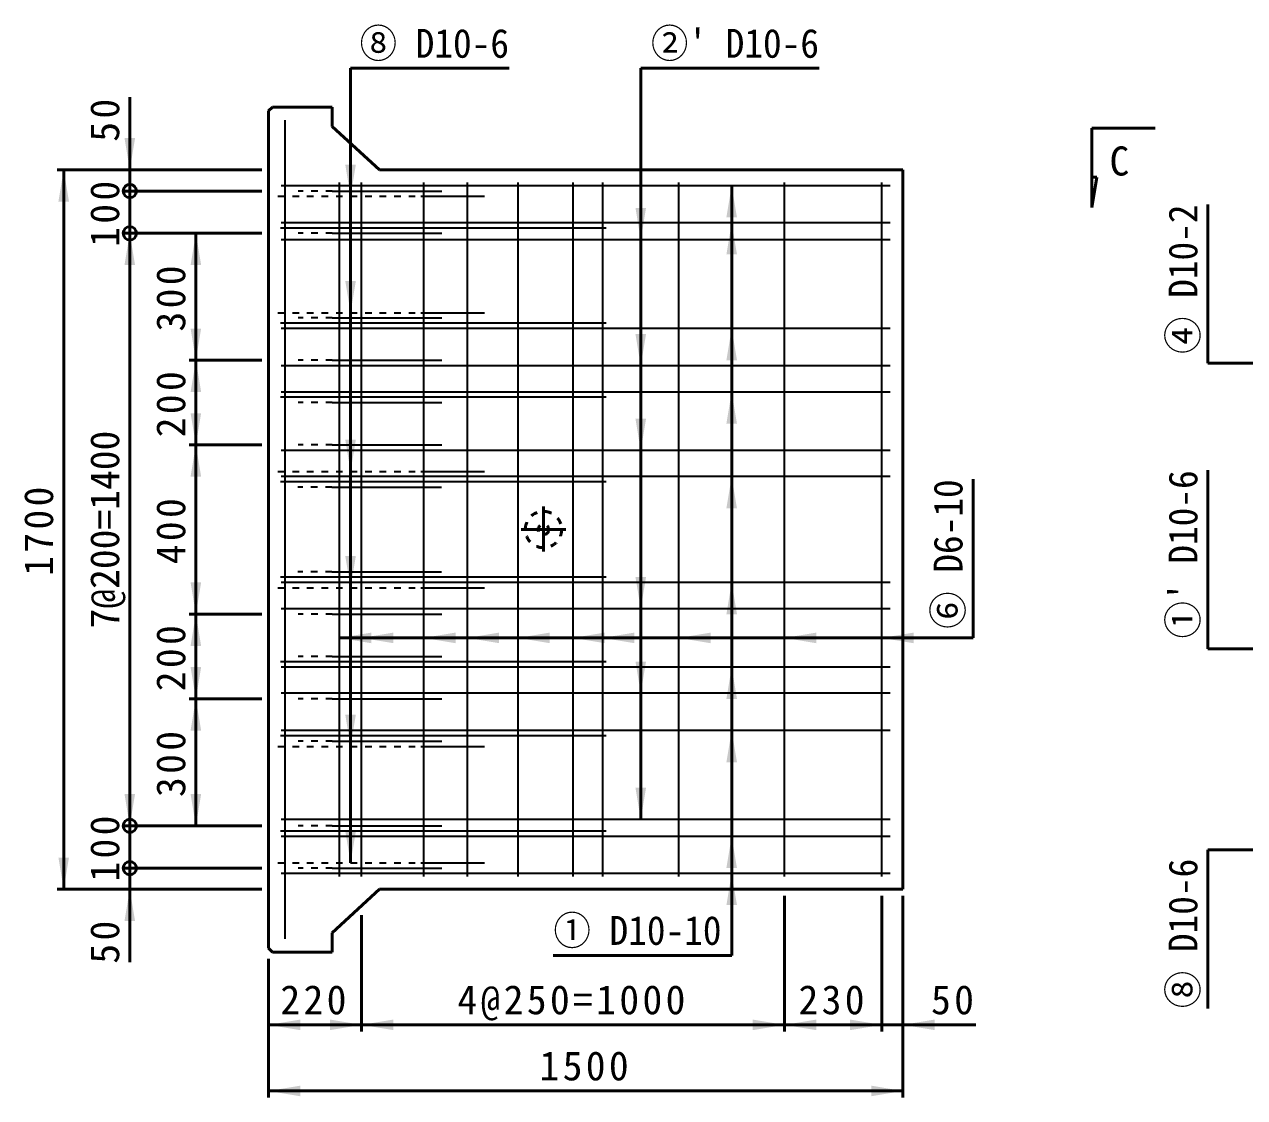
# Model space of a CAD drawing. Units: millimetres, scale not verified. Extents: x 100 to 4105, y 100 to 2870.
# Drawn here: x 2188 to 3111, y 743 to 1554 of the extents above; entities that cross this region are included whole.
import ezdxf
from ezdxf.enums import TextEntityAlignment as Align

# ---------------------------------------------------------------- set-up
doc = ezdxf.new("R2010")
doc.units = ezdxf.units.MM
doc.header["$LTSCALE"] = 5
doc.linetypes.add('USER2', pattern=[13.4, 10, -1.2, 1, -1.2])
doc.linetypes.add('USER3', pattern=[2.2, 1, -1.2])
doc.layers.add('V-nasSTD', color=7, linetype='Continuous', lineweight=50)
doc.styles.add('ＭＳ ゴシック', font='')
doc.styles.get('ＭＳ ゴシック').set_extended_font_data('MS Gothic')

msp = doc.modelspace()

# ---------------------------------------------------------------- hatches: boundary and pattern name
at = {"layer": 'V-nasSTD'}
for points in [[(2267.661, 1468.346), (2271.661, 1468.346), (2267.661, 1444.346), (2263.661, 1468.346)], [(2217.661, 1420.346), (2221.661, 1420.346), (2217.661, 1444.346), (2213.661, 1420.346)], [(2434.706, 1448.346), (2438.706, 1448.346), (2434.706, 1424.346), (2430.706, 1448.346)], [(2723.061, 1408.346), (2719.061, 1408.346), (2723.061, 1432.346), (2727.061, 1408.346)], [(2654.261, 1415.546), (2658.261, 1415.546), (2654.261, 1391.546), (2650.261, 1415.546)], [(2723.061, 1380.346), (2719.061, 1380.346), (2723.061, 1404.346), (2727.061, 1380.346)], [(2267.661, 1372.346), (2271.661, 1372.346), (2267.661, 1396.346), (2263.661, 1372.346)], [(2317.661, 1372.346), (2321.661, 1372.346), (2317.661, 1396.346), (2313.661, 1372.346)], [(2434.706, 1360.346), (2438.706, 1360.346), (2434.706, 1336.346), (2430.706, 1360.346)], [(2317.661, 1324.346), (2321.661, 1324.346), (2317.661, 1300.346), (2313.661, 1324.346)], [(2654.261, 1320.186), (2658.261, 1320.186), (2654.261, 1296.186), (2650.261, 1320.186)], [(2723.061, 1300.346), (2719.061, 1300.346), (2723.061, 1324.346), (2727.061, 1300.346)], [(2317.661, 1276.346), (2321.661, 1276.346), (2317.661, 1300.346), (2313.661, 1276.346)], [(2723.061, 1252.346), (2719.061, 1252.346), (2723.061, 1276.346), (2727.061, 1252.346)], [(2317.661, 1260.346), (2321.661, 1260.346), (2317.661, 1236.346), (2313.661, 1260.346)], [(2654.261, 1256.186), (2658.261, 1256.186), (2654.261, 1232.186), (2650.261, 1256.186)], [(2434.706, 1240.346), (2438.706, 1240.346), (2434.706, 1216.346), (2430.706, 1240.346)], [(2317.661, 1212.346), (2321.661, 1212.346), (2317.661, 1236.346), (2313.661, 1212.346)], [(2723.061, 1188.346), (2719.061, 1188.346), (2723.061, 1212.346), (2727.061, 1188.346)], [(2434.706, 1152.346), (2438.706, 1152.346), (2434.706, 1128.346), (2430.706, 1152.346)], [(2654.261, 1136.506), (2658.261, 1136.506), (2654.261, 1112.506), (2650.261, 1136.506)], [(2317.661, 1132.346), (2321.661, 1132.346), (2317.661, 1108.346), (2313.661, 1132.346)], [(2723.061, 1108.346), (2719.061, 1108.346), (2723.061, 1132.346), (2727.061, 1108.346)], [(2317.661, 1084.346), (2321.661, 1084.346), (2317.661, 1108.346), (2313.661, 1084.346)], [(2450.351, 1090.426), (2450.351, 1086.426), (2426.351, 1090.426), (2450.351, 1094.426)], [(2467.061, 1090.426), (2467.061, 1086.426), (2443.061, 1090.426), (2467.061, 1094.426)], [(2514.101, 1090.426), (2514.101, 1086.426), (2490.101, 1090.426), (2514.101, 1094.426)], [(2547.061, 1090.426), (2547.061, 1086.426), (2523.061, 1090.426), (2547.061, 1094.426)], [(2585.461, 1090.426), (2585.461, 1086.426), (2561.461, 1090.426), (2585.461, 1094.426)], [(2627.061, 1090.426), (2627.061, 1086.426), (2603.061, 1090.426), (2627.061, 1094.426)], [(2649.461, 1090.426), (2649.461, 1086.426), (2625.461, 1090.426), (2649.461, 1094.426)], [(2707.061, 1090.426), (2707.061, 1086.426), (2683.061, 1090.426), (2707.061, 1094.426)], [(2787.061, 1090.426), (2787.061, 1086.426), (2763.061, 1090.426), (2787.061, 1094.426)], [(2860.661, 1090.426), (2860.661, 1086.426), (2836.661, 1090.426), (2860.661, 1094.426)], [(2654.261, 1072.506), (2658.261, 1072.506), (2654.261, 1048.506), (2650.261, 1072.506)], [(2317.661, 1068.346), (2321.661, 1068.346), (2317.661, 1044.346), (2313.661, 1068.346)], [(2723.061, 1044.346), (2719.061, 1044.346), (2723.061, 1068.346), (2727.061, 1044.346)], [(2317.661, 1020.346), (2321.661, 1020.346), (2317.661, 1044.346), (2313.661, 1020.346)], [(2434.706, 1032.346), (2438.706, 1032.346), (2434.706, 1008.346), (2430.706, 1032.346)], [(2723.061, 996.346), (2719.061, 996.346), (2723.061, 1020.346), (2727.061, 996.346)], [(2267.661, 972.346), (2271.661, 972.346), (2267.661, 948.346), (2263.661, 972.346)], [(2317.661, 972.346), (2321.661, 972.346), (2317.661, 948.346), (2313.661, 972.346)], [(2654.261, 977.146), (2658.261, 977.146), (2654.261, 953.146), (2650.261, 977.146)], [(2434.706, 944.346), (2438.706, 944.346), (2434.706, 920.346), (2430.706, 944.346)], [(2723.061, 916.346), (2719.061, 916.346), (2723.061, 940.346), (2727.061, 916.346)], [(2217.661, 924.346), (2221.661, 924.346), (2217.661, 900.346), (2213.661, 924.346)], [(2723.061, 888.346), (2719.061, 888.346), (2723.061, 912.346), (2727.061, 888.346)], [(2267.661, 876.346), (2271.661, 876.346), (2267.661, 900.346), (2263.661, 876.346)], [(2396.661, 797.826), (2396.661, 793.826), (2372.661, 797.826), (2396.661, 801.826)], [(2419.061, 797.826), (2419.061, 793.826), (2443.061, 797.826), (2419.061, 801.826)], [(2467.061, 797.826), (2467.061, 793.826), (2443.061, 797.826), (2467.061, 801.826)], [(2739.061, 797.826), (2739.061, 793.826), (2763.061, 797.826), (2739.061, 801.826)], [(2787.061, 797.826), (2787.061, 793.826), (2763.061, 797.826), (2787.061, 801.826)], [(2812.661, 797.826), (2812.661, 793.826), (2836.661, 797.826), (2812.661, 801.826)], [(2876.661, 797.826), (2876.661, 793.826), (2852.661, 797.826), (2876.661, 801.826)], [(2396.661, 747.826), (2396.661, 743.826), (2372.661, 747.826), (2396.661, 751.826)], [(2828.661, 747.826), (2828.661, 743.826), (2852.661, 747.826), (2828.661, 751.826)]]:
    msp.add_hatch(color=256, dxfattribs=at).paths.add_polyline_path(points)

# ---------------------------------------------------------------- linework, layer by layer
for p, q in [((2434.706, 1521.146), (2554.706, 1521.146)), ((2434.706, 920.346), (2434.706, 1521.146)), ((2654.261, 1521.146), (2789.261, 1521.146)), ((2654.261, 953.146), (2654.261, 1521.146)), ((2267.661, 1444.346), (2267.661, 1499.346)), ((2375.541, 1491.866), (2372.661, 1488.986)), ((2372.661, 1488.986), (2372.661, 855.706)), ((2420.661, 1491.866), (2375.541, 1491.866)), ((2420.661, 1491.866), (2420.661, 1477.234)), ((2420.661, 1477.234), (2456.623, 1444.346)), ((2995.533, 1438.906), (2995.533, 1475.866)), ((3043.573, 1475.866), (2995.533, 1475.866)), ((2367.661, 1444.346), (2212.661, 1444.346)), ((2217.661, 1444.346), (2217.661, 900.346)), ((2267.661, 1428.346), (2267.661, 1444.346)), ((2852.661, 1444.346), (2456.623, 1444.346)), ((2852.661, 900.346), (2852.661, 1444.346)), ((2723.061, 850.346), (2723.061, 1432.346)), ((2995.533, 1438.906), (2999.373, 1438.906)), ((2999.373, 1438.906), (2995.533, 1415.866)), ((2995.533, 1438.906), (2995.533, 1415.866)), ((2367.661, 1428.346), (2262.661, 1428.346)), ((2267.661, 1428.346), (2267.661, 1396.346)), ((3083.381, 1298.266), (3083.381, 1418.266)), ((2367.661, 1396.346), (2262.661, 1396.346)), ((2267.661, 948.346), (2267.661, 1396.346)), ((2317.661, 1300.346), (2317.661, 1396.346)), ((2367.661, 1300.346), (2312.661, 1300.346)), ((2317.661, 1300.346), (2317.661, 1236.346)), ((3747.381, 1298.266), (3083.381, 1298.266)), ((2367.661, 1236.346), (2312.661, 1236.346)), ((2317.661, 1108.346), (2317.661, 1236.346)), ((2905.661, 1090.426), (2905.661, 1210.426)), ((3083.381, 1082.266), (3083.381, 1217.266)), ((2367.661, 1108.346), (2312.661, 1108.346)), ((2317.661, 1108.346), (2317.661, 1044.346)), ((2426.351, 1090.426), (2905.661, 1090.426)), ((3654.581, 1082.266), (3083.381, 1082.266)), ((2367.661, 1044.346), (2312.661, 1044.346)), ((2317.661, 948.346), (2317.661, 1044.346)), ((2367.661, 948.346), (2262.661, 948.346)), ((2267.661, 916.346), (2267.661, 948.346)), ((3083.381, 810.266), (3083.381, 930.266)), ((3695.381, 930.266), (3083.381, 930.266)), ((2367.661, 916.346), (2262.661, 916.346)), ((2267.661, 916.346), (2267.661, 900.346)), ((2367.661, 900.346), (2212.661, 900.346)), ((2267.661, 900.346), (2267.661, 845.346)), ((2456.623, 900.346), (2420.661, 867.458)), ((2852.661, 900.346), (2456.623, 900.346)), ((2763.061, 792.826), (2763.061, 895.346)), ((2836.661, 792.826), (2836.661, 895.346)), ((2852.661, 742.826), (2852.661, 895.346)), ((2443.061, 792.826), (2443.061, 880.826)), ((2420.661, 852.826), (2420.661, 867.458)), ((2372.661, 855.706), (2375.541, 852.826)), ((2375.541, 852.826), (2420.661, 852.826)), ((2588.061, 850.346), (2723.061, 850.346)), ((2372.661, 742.826), (2372.661, 847.826)), ((2372.661, 797.826), (2443.061, 797.826)), ((2443.061, 797.826), (2763.061, 797.826)), ((2763.061, 797.826), (2836.661, 797.826)), ((2836.661, 797.826), (2852.661, 797.826)), ((2852.661, 797.826), (2907.661, 797.826)), ((2852.661, 747.826), (2372.661, 747.826))]:
    msp.add_line(p, q, dxfattribs=at)
at = {"layer": 'V-nasSTD', "lineweight": 35}
for p, q in [((2384.981, 1481.946), (2384.981, 862.746)), ((2843.061, 1432.346), (2382.261, 1432.346)), ((2426.351, 909.946), (2426.351, 1434.746)), ((2443.061, 909.946), (2443.061, 1434.746)), ((2490.101, 909.946), (2490.101, 1434.746)), ((2523.061, 909.946), (2523.061, 1434.746)), ((2561.461, 909.946), (2561.461, 1434.746)), ((2603.061, 909.946), (2603.061, 1434.746)), ((2625.461, 909.946), (2625.461, 1434.746)), ((2683.061, 909.946), (2683.061, 1434.746)), ((2763.061, 909.946), (2763.061, 1434.746)), ((2836.661, 909.946), (2836.661, 1434.746)), ((2420.907, 1428.346), (2503.787, 1428.346)), ((2487.972, 1424.346), (2535.972, 1424.346)), ((2843.061, 1404.346), (2382.261, 1404.346)), ((2628.021, 1400.346), (2381.621, 1400.346)), ((2420.907, 1396.346), (2503.787, 1396.346)), ((2843.061, 1391.546), (2382.261, 1391.546)), ((2420.907, 1332.346), (2503.787, 1332.346)), ((2487.972, 1336.346), (2535.972, 1336.346)), ((2628.021, 1328.346), (2381.621, 1328.346)), ((2843.061, 1324.346), (2382.261, 1324.346)), ((2843.061, 1296.186), (2382.261, 1296.186)), ((2420.907, 1300.346), (2503.787, 1300.346)), ((2843.061, 1276.346), (2382.261, 1276.346)), ((2628.021, 1272.346), (2381.621, 1272.346)), ((2420.907, 1268.346), (2503.787, 1268.346)), ((2843.061, 1232.186), (2382.261, 1232.186)), ((2420.907, 1236.346), (2503.787, 1236.346)), ((2843.061, 1212.346), (2382.261, 1212.346)), ((2487.972, 1216.346), (2535.972, 1216.346)), ((2628.021, 1208.346), (2381.621, 1208.346)), ((2420.657, 1204.346), (2503.537, 1204.346)), ((2628.021, 1136.346), (2381.621, 1136.346)), ((2420.657, 1140.346), (2503.537, 1140.346)), ((2843.061, 1132.346), (2382.261, 1132.346)), ((2487.972, 1128.346), (2535.972, 1128.346)), ((2843.061, 1112.506), (2382.261, 1112.506)), ((2420.907, 1108.346), (2503.787, 1108.346)), ((2628.021, 1072.346), (2381.621, 1072.346)), ((2420.907, 1076.346), (2503.787, 1076.346)), ((2843.061, 1068.346), (2382.261, 1068.346)), ((2843.061, 1048.506), (2382.261, 1048.506)), ((2420.907, 1044.346), (2503.787, 1044.346)), ((2628.021, 1016.346), (2381.621, 1016.346)), ((2843.061, 1020.346), (2382.261, 1020.346)), ((2420.907, 1012.346), (2503.787, 1012.346)), ((2487.972, 1008.346), (2535.972, 1008.346)), ((2843.061, 953.146), (2382.261, 953.146)), ((2628.021, 944.346), (2381.621, 944.346)), ((2420.907, 948.346), (2503.787, 948.346)), ((2843.061, 940.346), (2382.261, 940.346)), ((2420.907, 916.346), (2503.787, 916.346)), ((2487.972, 920.346), (2535.972, 920.346)), ((2843.061, 912.346), (2382.261, 912.346))]:
    msp.add_line(p, q, dxfattribs=at)
at = {"layer": 'V-nasSTD', "linetype": 'USER3', "lineweight": 35}
for p, q in [((2379.701, 1424.346), (2487.972, 1424.346)), ((2420.907, 1428.346), (2395.057, 1428.346)), ((2420.907, 1396.346), (2395.057, 1396.346)), ((2379.701, 1336.346), (2487.972, 1336.346)), ((2420.907, 1332.346), (2395.057, 1332.346)), ((2420.907, 1300.346), (2395.057, 1300.346)), ((2420.907, 1268.346), (2395.057, 1268.346)), ((2420.907, 1236.346), (2395.057, 1236.346)), ((2379.701, 1216.346), (2487.972, 1216.346)), ((2420.657, 1204.346), (2394.807, 1204.346)), ((2420.657, 1140.346), (2394.807, 1140.346)), ((2379.701, 1128.346), (2487.972, 1128.346)), ((2420.907, 1108.346), (2395.057, 1108.346)), ((2420.907, 1076.346), (2395.057, 1076.346)), ((2420.907, 1044.346), (2395.057, 1044.346)), ((2379.701, 1008.346), (2487.972, 1008.346)), ((2420.907, 1012.346), (2395.057, 1012.346)), ((2420.907, 948.346), (2395.057, 948.346)), ((2379.701, 920.346), (2487.972, 920.346)), ((2420.907, 916.346), (2395.057, 916.346))]:
    msp.add_line(p, q, dxfattribs=at)
at = {"layer": 'V-nasSTD', "linetype": 'USER2'}
for p, q in [((2580.661, 1189.786), (2580.661, 1155.866)), ((2563.701, 1172.346), (2597.621, 1172.346))]:
    msp.add_line(p, q, dxfattribs=at)
at = {"layer": 'V-nasSTD'}
for centre in [(2267.661, 1428.346), (2267.661, 1396.346), (2267.661, 948.346), (2267.661, 916.346)]:
    msp.add_circle(centre, 5, dxfattribs=at)
at = {"layer": 'V-nasSTD', "linetype": 'USER3'}
for radius in [13.76, 4]:
    msp.add_circle((2580.661, 1172.346), radius, dxfattribs=at)

# ---------------------------------------------------------------- texts
at = {"layer": 'V-nasSTD', "style": 'ＭＳ ゴシック', "width": 0.95}
for s, p in [('⑧ D10-6', (2498.071, 1550.954)), ("②' D10-6", (2725.546, 1550.954)), ('① D10-10', (2651.776, 880.154))]:
    msp.add_text(s, height=21.85, dxfattribs=at).set_placement(p, align=Align.TOP_CENTER)
at = {"layer": 'V-nasSTD', "style": 'ＭＳ ゴシック'}
msp.add_text('C', height=21.99, dxfattribs=at).set_placement((3016.399, 1462.042), align=Align.TOP_CENTER)
at = {"layer": 'V-nasSTD', "style": 'ＭＳ ゴシック', "width": 0.95}
for s, p in [('④ D10-2', (3053.573, 1361.631)), ("①' D10-6", (3053.573, 1153.551)), ('⑥ D6-10', (2875.853, 1153.791)), ('⑧ D10-6', (3053.573, 866.901))]:
    msp.add_text(s, height=21.85, rotation=90, dxfattribs=at).set_placement(p, align=Align.TOP_CENTER)
at = {"layer": 'V-nasSTD', "style": 'ＭＳ ゴシック'}
msp.add_text('7@200=1400', height=21.99, rotation=90, dxfattribs=at).set_placement((2237.661, 1172.346), align=Align.TOP_CENTER)
at = {"layer": 'V-nasSTD', "char_height": 21.99, "attachment_point": 2, "rotation": 90, "style": 'ＭＳ ゴシック'}
for s, insert in [('\\T1.17;50', (2237.661, 1483.096)), ('\\T1.17;100', (2237.661, 1412.346)), ('\\T1.17;300', (2287.661, 1348.346)), ('\\T1.17;200', (2287.661, 1268.346)), ('\\T1.17;1700', (2187.661, 1172.346)), ('\\T1.17;400', (2287.661, 1172.346)), ('\\T1.17;200', (2287.661, 1076.346)), ('\\T1.17;300', (2287.661, 996.346)), ('\\T1.17;100', (2237.661, 932.346)), ('\\T1.17;50', (2237.661, 861.596))]:
    msp.add_mtext(s, dxfattribs=dict(at, insert=insert))
at = {"layer": 'V-nasSTD', "char_height": 21.99, "attachment_point": 2, "style": 'ＭＳ ゴシック'}
for s, insert in [('\\T1.17;220', (2407.861, 827.826)), ('\\T1.17;4@250=1000', (2603.061, 827.826)), ('\\T1.17;230', (2799.861, 827.826)), ('\\T1.17;50', (2891.411, 827.826)), ('\\T1.17;1500', (2612.661, 777.826))]:
    msp.add_mtext(s, dxfattribs=dict(at, insert=insert))

doc.saveas('drawing.dxf')
